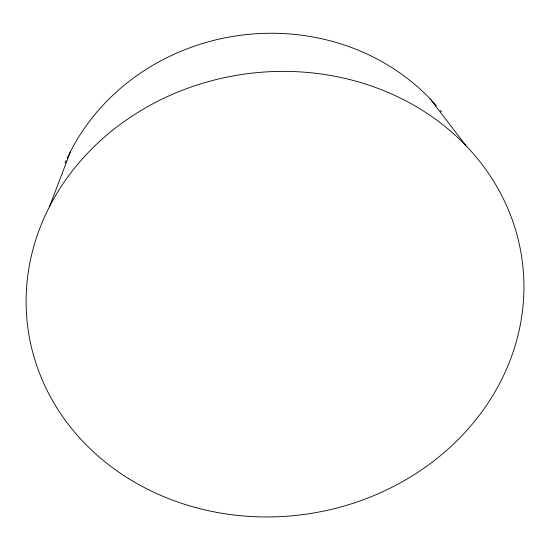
<?xml version="1.0" encoding="UTF-8"?>
<svg xmlns="http://www.w3.org/2000/svg" width="550" height="550" viewBox="0 0 550 550"><rect width="100%" height="100%" fill="white"/><g stroke="black" fill="none" stroke-linecap="round" stroke-linejoin="round"><path stroke-width="0.82" d="M49.562 206.525L70.579 151.353M430.148 98.897L466.049 145.764M65.072 163.047A216.975 199.299 -8.3 0 1 66.11 160.676M67.183 158.324A216.975 199.299 -8.3 0 1 436.528 105.902M440.413 110.522A216.975 199.299 -8.3 0 1 441.499 111.863M128.246 478.349A249.439 222.179 -8.3 0 0 522.5 310.633A249.439 222.179 -8.3 0 0 174.322 93.527A249.439 222.179 -8.3 0 0 128.246 478.349"/></g></svg>
